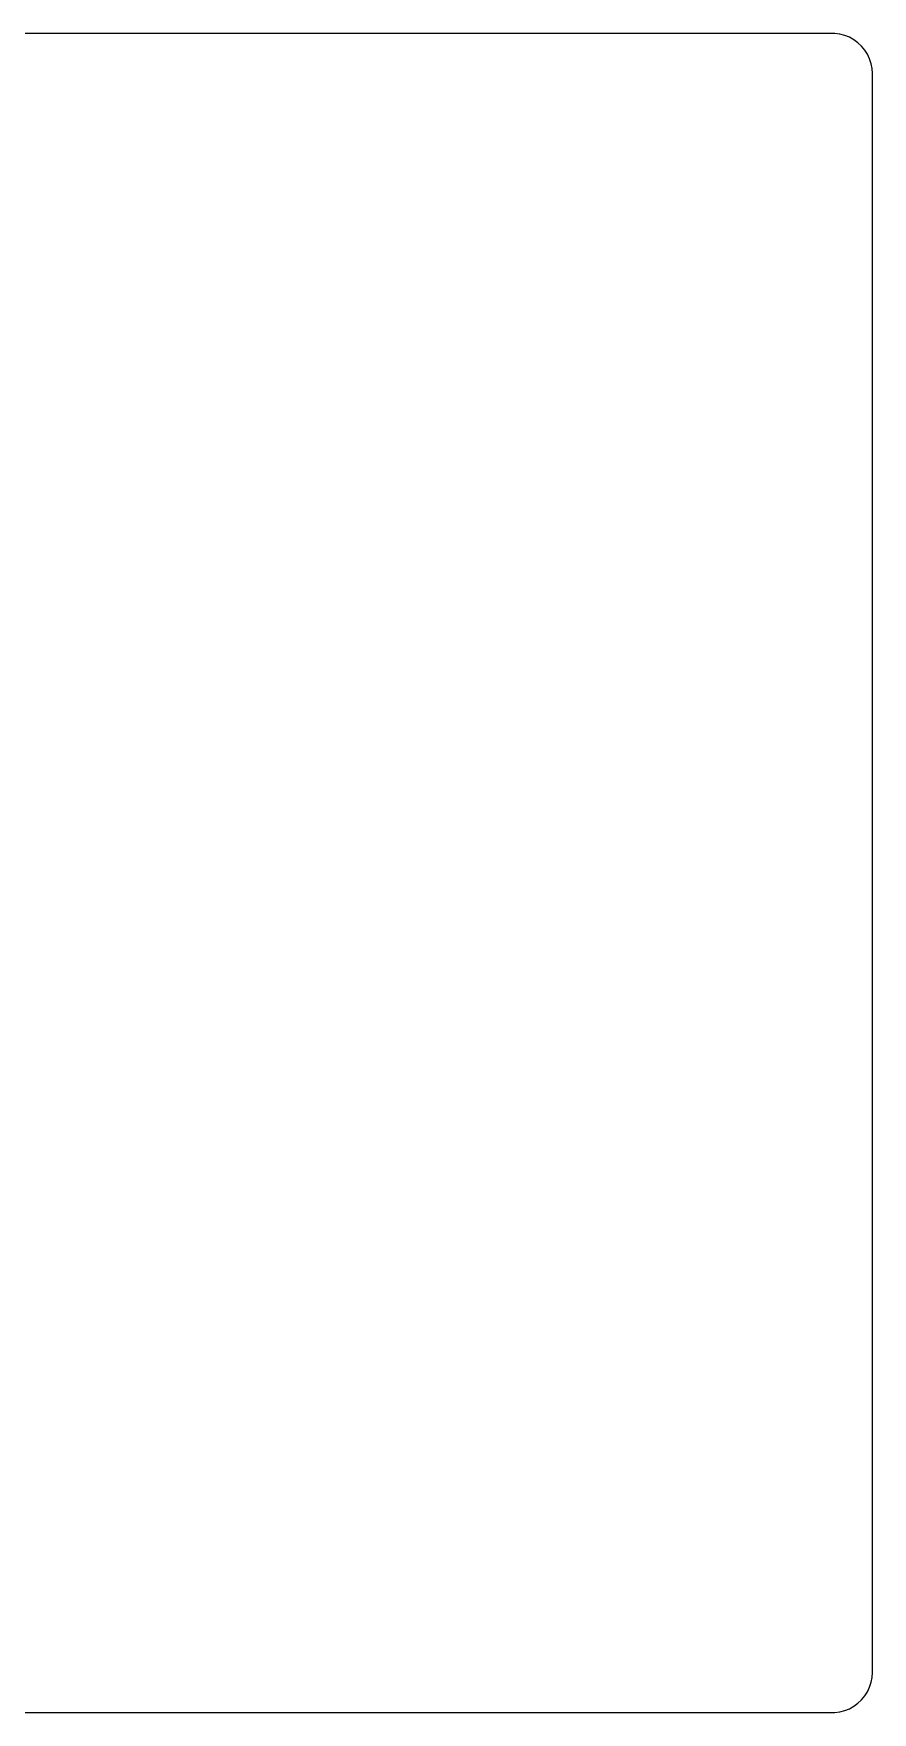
# Model space of a CAD drawing. Header units: metres. Extents: x -104 to 104, y -104 to 104.
# Drawn here: x 0 to 104.5, y -104.5 to 104.5 of the extents above; entities that cross this region are included whole.
import ezdxf

# ---------------------------------------------------------------- set-up
doc = ezdxf.new("R2010")
doc.units = ezdxf.units.M

msp = doc.modelspace()

# ---------------------------------------------------------------- linework, layer by layer
for p, q in [((99.8139, 104.49), (-99.8139, 104.49)), ((100.437, 104.411), (99.8139, 104.49)), ((101.045, 104.255), (100.437, 104.411)), ((101.629, 104.024), (101.045, 104.255)), ((102.179, 103.722), (101.629, 104.024)), ((102.687, 103.353), (102.179, 103.722)), ((103.145, 102.923), (102.687, 103.353)), ((103.545, 102.439), (103.145, 102.923)), ((103.882, 101.909), (103.545, 102.439)), ((104.149, 101.341), (103.882, 101.909)), ((104.343, 100.743), (104.149, 101.341)), ((104.461, 100.127), (104.343, 100.743)), ((104.5, 99.5), (104.461, 100.127)), ((104.5, -99.5), (104.5, 99.5)), ((104.343, -100.743), (104.461, -100.127)), ((104.461, -100.127), (104.5, -99.5)), ((103.545, -102.439), (103.882, -101.909)), ((103.882, -101.909), (104.149, -101.341)), ((104.149, -101.341), (104.343, -100.743)), ((-99.8139, -104.49), (99.8139, -104.49)), ((99.8139, -104.49), (100.437, -104.411)), ((100.437, -104.411), (101.045, -104.255)), ((101.045, -104.255), (101.629, -104.024)), ((101.629, -104.024), (102.179, -103.722)), ((102.179, -103.722), (102.687, -103.353)), ((102.687, -103.353), (103.145, -102.923)), ((103.145, -102.923), (103.545, -102.439))]:
    msp.add_line(p, q)

doc.saveas('drawing.dxf')
